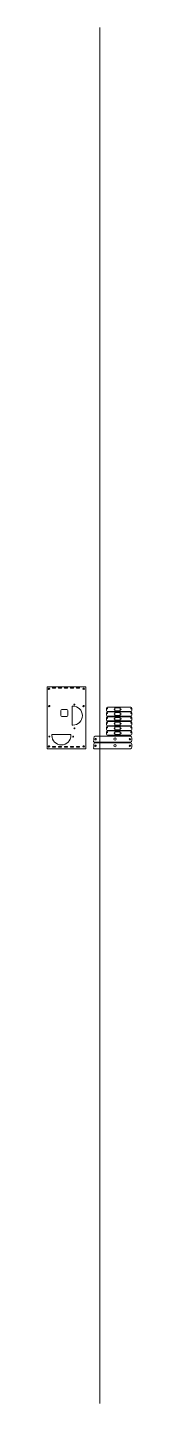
# Model space of a CAD drawing. Header units: inches. Extents: x 1 to 15, y -106 to 122.
import ezdxf

# ---------------------------------------------------------------- set-up
doc = ezdxf.new("R2010")
doc.units = ezdxf.units.IN
doc.header["$MEASUREMENT"] = 0
for name, color, linetype in [('camera mount', 7, 'Continuous'), ('camera mount 2', 7, 'Continuous'), ('servo mounts', 7, 'Continuous'), ('slide table', 7, 'Continuous')]:
    doc.layers.add(name, color=color, linetype=linetype)

# ---------------------------------------------------------------- blocks, each defined once
blk = doc.blocks.new('block 2')
at = {"layer": 'slide table', "lineweight": 0}
for points in [[(1.05, 12.3), (1.11, 12.3), (1.17, 12.25), (1.17, 12.18), (1.17, 12.12), (1.11, 12.06), (1.05, 12.06), (0.98, 12.06), (0.92, 12.12), (0.92, 12.18), (0.92, 12.25), (0.98, 12.3), (1.05, 12.3)], [(6.8, 12.3), (6.86, 12.3), (6.92, 12.25), (6.92, 12.18), (6.92, 12.12), (6.86, 12.06), (6.8, 12.06), (6.73, 12.06), (6.67, 12.12), (6.67, 12.18), (6.67, 12.25), (6.73, 12.3), (6.8, 12.3)], [(1.05, 2.75), (1.11, 2.75), (1.17, 2.7), (1.17, 2.63), (1.17, 2.57), (1.11, 2.51), (1.05, 2.51), (0.98, 2.51), (0.92, 2.57), (0.92, 2.63), (0.92, 2.7), (0.98, 2.75), (1.05, 2.75)], [(6.8, 2.75), (6.86, 2.75), (6.92, 2.7), (6.92, 2.63), (6.92, 2.57), (6.86, 2.51), (6.8, 2.51), (6.73, 2.51), (6.67, 2.57), (6.67, 2.63), (6.67, 2.7), (6.73, 2.75), (6.8, 2.75)]]:
    blk.add_open_spline(points, degree=3, knots=[0, 0, 0, 0, 1, 1, 1, 2, 2, 2, 3, 3, 3, 4, 4, 4, 4], dxfattribs=at)
blk = doc.blocks.new('block 3')
at = {"layer": 'slide table', "lineweight": 0}
for points in [[(1.1, 9.43), (1.16, 9.43), (1.22, 9.37), (1.22, 9.3), (1.22, 9.24), (1.16, 9.18), (1.1, 9.18), (1.03, 9.18), (0.98, 9.24), (0.98, 9.3), (0.98, 9.37), (1.03, 9.43), (1.1, 9.43)], [(6.77, 9.43), (6.84, 9.43), (6.89, 9.37), (6.89, 9.31), (6.89, 9.24), (6.84, 9.18), (6.77, 9.18), (6.7, 9.18), (6.65, 9.24), (6.65, 9.31), (6.65, 9.37), (6.7, 9.43), (6.77, 9.43)]]:
    blk.add_open_spline(points, degree=3, knots=[0, 0, 0, 0, 1, 1, 1, 2, 2, 2, 3, 3, 3, 4, 4, 4, 4], dxfattribs=at)
blk = doc.blocks.new('block 4')
at = {"layer": 'slide table', "lineweight": 0}
for points in [[(5.32, 9.57), (5.32, 9.54), (5.29, 9.51), (5.25, 9.51), (5.21, 9.51), (5.18, 9.54), (5.18, 9.57), (5.18, 9.61), (5.21, 9.64), (5.25, 9.64), (5.29, 9.64), (5.32, 9.61), (5.32, 9.57)], [(5.32, 5.64), (5.32, 5.6), (5.29, 5.57), (5.25, 5.57), (5.21, 5.57), (5.18, 5.6), (5.18, 5.64), (5.18, 5.67), (5.21, 5.7), (5.25, 5.7), (5.29, 5.7), (5.32, 5.67), (5.32, 5.64)], [(1.18, 4.26), (1.18, 4.22), (1.15, 4.19), (1.12, 4.19), (1.08, 4.19), (1.05, 4.22), (1.05, 4.26), (1.05, 4.3), (1.08, 4.33), (1.12, 4.33), (1.15, 4.33), (1.18, 4.3), (1.18, 4.26)], [(5.12, 4.26), (5.12, 4.22), (5.09, 4.19), (5.05, 4.19), (5.01, 4.19), (4.98, 4.22), (4.98, 4.26), (4.98, 4.3), (5.01, 4.33), (5.05, 4.33), (5.09, 4.33), (5.12, 4.3), (5.12, 4.26)]]:
    blk.add_open_spline(points, degree=3, knots=[0, 0, 0, 0, 1, 1, 1, 2, 2, 2, 3, 3, 3, 4, 4, 4, 4], dxfattribs=at)
blk = doc.blocks.new('block 6')
at = {"layer": 'slide table', "lineweight": 0}
for points in [[(2.11, 2.62), (2.11, 2.51), (1.61, 2.51), (1.61, 2.62), (2.11, 2.62)], [(3.11, 2.62), (3.11, 2.51), (2.61, 2.51), (2.61, 2.62), (3.11, 2.62)], [(4.11, 2.62), (4.11, 2.51), (3.61, 2.51), (3.61, 2.62), (4.11, 2.62)], [(5.11, 2.62), (5.11, 2.51), (4.61, 2.51), (4.61, 2.62), (5.11, 2.62)], [(6.11, 2.62), (6.11, 2.51), (5.61, 2.51), (5.61, 2.62), (6.11, 2.62)]]:
    blk.add_lwpolyline(points, dxfattribs=at)
blk = doc.blocks.new('block 7')
at = {"layer": 'slide table', "lineweight": 0}
for points in [[(2.11, 12.37), (2.11, 12.26), (1.61, 12.26), (1.61, 12.37), (2.11, 12.37)], [(3.11, 12.37), (3.11, 12.26), (2.61, 12.26), (2.61, 12.37), (3.11, 12.37)], [(4.11, 12.37), (4.11, 12.26), (3.61, 12.26), (3.61, 12.37), (4.11, 12.37)], [(5.11, 12.37), (5.11, 12.26), (4.61, 12.26), (4.61, 12.37), (5.11, 12.37)], [(6.11, 12.37), (6.11, 12.26), (5.61, 12.26), (5.61, 12.37), (6.11, 12.37)]]:
    blk.add_lwpolyline(points, dxfattribs=at)
blk = doc.blocks.new('block 5')
at = {"layer": 'slide table'}
for name in ['block 7', 'block 6']:
    blk.add_blockref(name, (0, 0), dxfattribs=at)
blk = doc.blocks.new('block 8')
at = {"layer": 'servo mounts', "lineweight": 0}
for points in [[(12.83, 5.87), (12.83, 5.39), (11.96, 5.39), (11.96, 5.87), (12.83, 5.87)], [(12.83, 5.08), (12.83, 4.61), (11.96, 4.61), (11.96, 5.08), (12.83, 5.08)]]:
    blk.add_lwpolyline(points, dxfattribs=at)
for points, knots in [([(14.58, 5.98), (14.68, 5.98), (14.75, 5.91), (14.75, 5.81), (14.75, 5.81), (14.75, 5.44), (14.75, 5.44), (14.75, 5.35), (14.68, 5.27), (14.58, 5.27), (14.58, 5.27), (10.74, 5.27), (10.74, 5.27), (10.65, 5.27), (10.58, 5.35), (10.58, 5.44), (10.58, 5.44), (10.58, 5.81), (10.58, 5.81), (10.58, 5.91), (10.65, 5.98), (10.74, 5.98), (10.74, 5.98), (14.58, 5.98), (14.58, 5.98)], [0, 0, 0, 0, 1, 1, 1, 2, 2, 2, 3, 3, 3, 4, 4, 4, 5, 5, 5, 6, 6, 6, 7, 7, 7, 8, 8, 8, 8]), ([(14.58, 5.2), (14.68, 5.2), (14.75, 5.12), (14.75, 5.03), (14.75, 5.03), (14.75, 4.66), (14.75, 4.66), (14.75, 4.56), (14.68, 4.49), (14.58, 4.49), (14.58, 4.49), (10.74, 4.49), (10.74, 4.49), (10.65, 4.49), (10.58, 4.56), (10.58, 4.66), (10.58, 4.66), (10.58, 5.03), (10.58, 5.03), (10.58, 5.12), (10.65, 5.2), (10.74, 5.2), (10.74, 5.2), (14.58, 5.2), (14.58, 5.2)], [0, 0, 0, 0, 1, 1, 1, 2, 2, 2, 3, 3, 3, 4, 4, 4, 5, 5, 5, 6, 6, 6, 7, 7, 7, 8, 8, 8, 8]), ([(10.69, 5.83), (10.72, 5.83), (10.75, 5.8), (10.75, 5.76), (10.75, 5.73), (10.72, 5.7), (10.69, 5.7), (10.65, 5.7), (10.62, 5.73), (10.62, 5.76), (10.62, 5.8), (10.65, 5.83), (10.69, 5.83)], [0, 0, 0, 0, 1, 1, 1, 2, 2, 2, 3, 3, 3, 4, 4, 4, 4]), ([(10.69, 5.05), (10.72, 5.05), (10.75, 5.02), (10.75, 4.98), (10.75, 4.94), (10.72, 4.91), (10.69, 4.91), (10.65, 4.91), (10.62, 4.94), (10.62, 4.98), (10.62, 5.02), (10.65, 5.05), (10.69, 5.05)], [0, 0, 0, 0, 1, 1, 1, 2, 2, 2, 3, 3, 3, 4, 4, 4, 4]), ([(11.86, 5.67), (11.89, 5.67), (11.91, 5.65), (11.91, 5.63), (11.91, 5.6), (11.89, 5.58), (11.86, 5.58), (11.84, 5.58), (11.82, 5.6), (11.82, 5.63), (11.82, 5.65), (11.84, 5.67), (11.86, 5.67)], [0, 0, 0, 0, 1, 1, 1, 2, 2, 2, 3, 3, 3, 4, 4, 4, 4]), ([(11.86, 4.88), (11.89, 4.88), (11.91, 4.86), (11.91, 4.84), (11.91, 4.81), (11.89, 4.8), (11.86, 4.8), (11.84, 4.8), (11.82, 4.81), (11.82, 4.84), (11.82, 4.86), (11.84, 4.88), (11.86, 4.88)], [0, 0, 0, 0, 1, 1, 1, 2, 2, 2, 3, 3, 3, 4, 4, 4, 4]), ([(12.93, 5.67), (12.95, 5.67), (12.97, 5.65), (12.97, 5.62), (12.97, 5.6), (12.95, 5.58), (12.93, 5.58), (12.9, 5.58), (12.89, 5.6), (12.89, 5.62), (12.89, 5.65), (12.9, 5.67), (12.93, 5.67)], [0, 0, 0, 0, 1, 1, 1, 2, 2, 2, 3, 3, 3, 4, 4, 4, 4]), ([(12.93, 4.88), (12.95, 4.88), (12.97, 4.86), (12.97, 4.84), (12.97, 4.81), (12.95, 4.8), (12.93, 4.8), (12.9, 4.8), (12.89, 4.81), (12.89, 4.84), (12.89, 4.86), (12.9, 4.88), (12.93, 4.88)], [0, 0, 0, 0, 1, 1, 1, 2, 2, 2, 3, 3, 3, 4, 4, 4, 4]), ([(14.62, 5.83), (14.66, 5.83), (14.69, 5.8), (14.69, 5.76), (14.69, 5.73), (14.66, 5.7), (14.62, 5.7), (14.59, 5.7), (14.56, 5.73), (14.56, 5.76), (14.56, 5.8), (14.59, 5.83), (14.62, 5.83)], [0, 0, 0, 0, 1, 1, 1, 2, 2, 2, 3, 3, 3, 4, 4, 4, 4]), ([(14.62, 5.05), (14.66, 5.05), (14.69, 5.02), (14.69, 4.98), (14.69, 4.94), (14.66, 4.91), (14.62, 4.91), (14.59, 4.91), (14.56, 4.94), (14.56, 4.98), (14.56, 5.02), (14.59, 5.05), (14.62, 5.05)], [0, 0, 0, 0, 1, 1, 1, 2, 2, 2, 3, 3, 3, 4, 4, 4, 4])]:
    blk.add_open_spline(points, degree=3, knots=knots, dxfattribs=at)
blk = doc.blocks.new('block 10')
at = {"layer": 'servo mounts', "lineweight": 0}
for points in [[(9.44, 121.53), (9.44, -106.02)], [(12.83, 8.23), (12.83, 7.75), (11.96, 7.75), (11.96, 8.23), (12.83, 8.23)]]:
    blk.add_lwpolyline(points, dxfattribs=at)
for points, knots in [([(14.58, 8.35), (14.68, 8.35), (14.75, 8.27), (14.75, 8.18), (14.75, 8.18), (14.75, 7.81), (14.75, 7.81), (14.75, 7.71), (14.68, 7.64), (14.58, 7.64), (14.58, 7.64), (10.74, 7.64), (10.74, 7.64), (10.65, 7.64), (10.58, 7.71), (10.58, 7.81), (10.58, 7.81), (10.58, 8.18), (10.58, 8.18), (10.58, 8.27), (10.65, 8.35), (10.74, 8.35), (10.74, 8.35), (14.58, 8.35), (14.58, 8.35)], [0, 0, 0, 0, 1, 1, 1, 2, 2, 2, 3, 3, 3, 4, 4, 4, 5, 5, 5, 6, 6, 6, 7, 7, 7, 8, 8, 8, 8]), ([(10.69, 8.2), (10.72, 8.2), (10.75, 8.16), (10.75, 8.13), (10.75, 8.09), (10.72, 8.06), (10.69, 8.06), (10.65, 8.06), (10.62, 8.09), (10.62, 8.13), (10.62, 8.16), (10.65, 8.2), (10.69, 8.2)], [0, 0, 0, 0, 1, 1, 1, 2, 2, 2, 3, 3, 3, 4, 4, 4, 4]), ([(11.86, 8.03), (11.89, 8.03), (11.91, 8.01), (11.91, 7.99), (11.91, 7.96), (11.89, 7.95), (11.86, 7.95), (11.84, 7.95), (11.82, 7.96), (11.82, 7.99), (11.82, 8.01), (11.84, 8.03), (11.86, 8.03)], [0, 0, 0, 0, 1, 1, 1, 2, 2, 2, 3, 3, 3, 4, 4, 4, 4]), ([(12.93, 8.03), (12.95, 8.03), (12.97, 8.01), (12.97, 7.99), (12.97, 7.96), (12.95, 7.95), (12.93, 7.95), (12.9, 7.95), (12.89, 7.96), (12.89, 7.99), (12.89, 8.01), (12.9, 8.03), (12.93, 8.03)], [0, 0, 0, 0, 1, 1, 1, 2, 2, 2, 3, 3, 3, 4, 4, 4, 4]), ([(14.62, 8.2), (14.66, 8.2), (14.69, 8.16), (14.69, 8.13), (14.69, 8.09), (14.66, 8.06), (14.62, 8.06), (14.59, 8.06), (14.56, 8.09), (14.56, 8.13), (14.56, 8.16), (14.59, 8.2), (14.62, 8.2)], [0, 0, 0, 0, 1, 1, 1, 2, 2, 2, 3, 3, 3, 4, 4, 4, 4])]:
    blk.add_open_spline(points, degree=3, knots=knots, dxfattribs=at)
blk = doc.blocks.new('block 11')
at = {"layer": 'servo mounts', "lineweight": 0}
for points in [[(12.83, 9.01), (12.83, 8.54), (11.96, 8.54), (11.96, 9.01), (12.83, 9.01)], [(12.83, 7.44), (12.83, 6.97), (11.96, 6.97), (11.96, 7.44), (12.83, 7.44)], [(12.83, 6.65), (12.83, 6.18), (11.96, 6.18), (11.96, 6.65), (12.83, 6.65)]]:
    blk.add_lwpolyline(points, dxfattribs=at)
for points, knots in [([(14.58, 9.13), (14.68, 9.13), (14.75, 9.06), (14.75, 8.96), (14.75, 8.96), (14.75, 8.59), (14.75, 8.59), (14.75, 8.5), (14.68, 8.42), (14.58, 8.42), (14.58, 8.42), (10.74, 8.42), (10.74, 8.42), (10.65, 8.42), (10.58, 8.5), (10.58, 8.59), (10.58, 8.59), (10.58, 8.96), (10.58, 8.96), (10.58, 9.06), (10.65, 9.13), (10.74, 9.13), (10.74, 9.13), (14.58, 9.13), (14.58, 9.13)], [0, 0, 0, 0, 1, 1, 1, 2, 2, 2, 3, 3, 3, 4, 4, 4, 5, 5, 5, 6, 6, 6, 7, 7, 7, 8, 8, 8, 8]), ([(14.58, 7.56), (14.68, 7.56), (14.75, 7.48), (14.75, 7.39), (14.75, 7.39), (14.75, 7.02), (14.75, 7.02), (14.75, 6.92), (14.68, 6.85), (14.58, 6.85), (14.58, 6.85), (10.74, 6.85), (10.74, 6.85), (10.65, 6.85), (10.58, 6.92), (10.58, 7.02), (10.58, 7.02), (10.58, 7.39), (10.58, 7.39), (10.58, 7.48), (10.65, 7.56), (10.74, 7.56), (10.74, 7.56), (14.58, 7.56), (14.58, 7.56)], [0, 0, 0, 0, 1, 1, 1, 2, 2, 2, 3, 3, 3, 4, 4, 4, 5, 5, 5, 6, 6, 6, 7, 7, 7, 8, 8, 8, 8]), ([(10.69, 8.98), (10.72, 8.98), (10.75, 8.95), (10.75, 8.91), (10.75, 8.88), (10.72, 8.85), (10.69, 8.85), (10.65, 8.85), (10.62, 8.88), (10.62, 8.91), (10.62, 8.95), (10.65, 8.98), (10.69, 8.98)], [0, 0, 0, 0, 1, 1, 1, 2, 2, 2, 3, 3, 3, 4, 4, 4, 4]), ([(10.69, 7.41), (10.72, 7.41), (10.75, 7.38), (10.75, 7.34), (10.75, 7.3), (10.72, 7.27), (10.69, 7.27), (10.65, 7.27), (10.62, 7.3), (10.62, 7.34), (10.62, 7.38), (10.65, 7.41), (10.69, 7.41)], [0, 0, 0, 0, 1, 1, 1, 2, 2, 2, 3, 3, 3, 4, 4, 4, 4]), ([(11.86, 8.82), (11.89, 8.82), (11.91, 8.8), (11.91, 8.77), (11.91, 8.75), (11.89, 8.73), (11.86, 8.73), (11.84, 8.73), (11.82, 8.75), (11.82, 8.77), (11.82, 8.8), (11.84, 8.82), (11.86, 8.82)], [0, 0, 0, 0, 1, 1, 1, 2, 2, 2, 3, 3, 3, 4, 4, 4, 4]), ([(11.86, 7.24), (11.89, 7.24), (11.91, 7.22), (11.91, 7.2), (11.91, 7.18), (11.89, 7.16), (11.86, 7.16), (11.84, 7.16), (11.82, 7.18), (11.82, 7.2), (11.82, 7.22), (11.84, 7.24), (11.86, 7.24)], [0, 0, 0, 0, 1, 1, 1, 2, 2, 2, 3, 3, 3, 4, 4, 4, 4]), ([(12.93, 8.82), (12.95, 8.82), (12.97, 8.8), (12.97, 8.77), (12.97, 8.75), (12.95, 8.73), (12.93, 8.73), (12.9, 8.73), (12.89, 8.75), (12.89, 8.77), (12.89, 8.8), (12.9, 8.82), (12.93, 8.82)], [0, 0, 0, 0, 1, 1, 1, 2, 2, 2, 3, 3, 3, 4, 4, 4, 4]), ([(12.93, 7.24), (12.95, 7.24), (12.97, 7.22), (12.97, 7.2), (12.97, 7.18), (12.95, 7.16), (12.93, 7.16), (12.9, 7.16), (12.89, 7.18), (12.89, 7.2), (12.89, 7.22), (12.9, 7.24), (12.93, 7.24)], [0, 0, 0, 0, 1, 1, 1, 2, 2, 2, 3, 3, 3, 4, 4, 4, 4]), ([(14.62, 8.98), (14.66, 8.98), (14.69, 8.95), (14.69, 8.91), (14.69, 8.88), (14.66, 8.85), (14.62, 8.85), (14.59, 8.85), (14.56, 8.88), (14.56, 8.91), (14.56, 8.95), (14.59, 8.98), (14.62, 8.98)], [0, 0, 0, 0, 1, 1, 1, 2, 2, 2, 3, 3, 3, 4, 4, 4, 4]), ([(14.62, 7.41), (14.66, 7.41), (14.69, 7.38), (14.69, 7.34), (14.69, 7.3), (14.66, 7.27), (14.62, 7.27), (14.59, 7.27), (14.56, 7.3), (14.56, 7.34), (14.56, 7.38), (14.59, 7.41), (14.62, 7.41)], [0, 0, 0, 0, 1, 1, 1, 2, 2, 2, 3, 3, 3, 4, 4, 4, 4]), ([(14.58, 6.77), (14.68, 6.77), (14.75, 6.7), (14.75, 6.6), (14.75, 6.6), (14.75, 6.23), (14.75, 6.23), (14.75, 6.14), (14.68, 6.06), (14.58, 6.06), (14.58, 6.06), (10.74, 6.06), (10.74, 6.06), (10.65, 6.06), (10.58, 6.14), (10.58, 6.23), (10.58, 6.23), (10.58, 6.6), (10.58, 6.6), (10.58, 6.7), (10.65, 6.77), (10.74, 6.77), (10.74, 6.77), (14.58, 6.77), (14.58, 6.77)], [0, 0, 0, 0, 1, 1, 1, 2, 2, 2, 3, 3, 3, 4, 4, 4, 5, 5, 5, 6, 6, 6, 7, 7, 7, 8, 8, 8, 8]), ([(10.69, 6.62), (10.72, 6.62), (10.75, 6.59), (10.75, 6.55), (10.75, 6.51), (10.72, 6.48), (10.69, 6.48), (10.65, 6.48), (10.62, 6.51), (10.62, 6.55), (10.62, 6.59), (10.65, 6.62), (10.69, 6.62)], [0, 0, 0, 0, 1, 1, 1, 2, 2, 2, 3, 3, 3, 4, 4, 4, 4]), ([(11.86, 6.45), (11.89, 6.45), (11.91, 6.44), (11.91, 6.41), (11.91, 6.39), (11.89, 6.37), (11.86, 6.37), (11.84, 6.37), (11.82, 6.39), (11.82, 6.41), (11.82, 6.44), (11.84, 6.45), (11.86, 6.45)], [0, 0, 0, 0, 1, 1, 1, 2, 2, 2, 3, 3, 3, 4, 4, 4, 4]), ([(12.93, 6.45), (12.95, 6.45), (12.97, 6.43), (12.97, 6.41), (12.97, 6.39), (12.95, 6.37), (12.93, 6.37), (12.9, 6.37), (12.89, 6.39), (12.89, 6.41), (12.89, 6.43), (12.9, 6.45), (12.93, 6.45)], [0, 0, 0, 0, 1, 1, 1, 2, 2, 2, 3, 3, 3, 4, 4, 4, 4]), ([(14.62, 6.62), (14.66, 6.62), (14.69, 6.59), (14.69, 6.55), (14.69, 6.51), (14.66, 6.48), (14.62, 6.48), (14.59, 6.48), (14.56, 6.51), (14.56, 6.55), (14.56, 6.59), (14.59, 6.62), (14.62, 6.62)], [0, 0, 0, 0, 1, 1, 1, 2, 2, 2, 3, 3, 3, 4, 4, 4, 4])]:
    blk.add_open_spline(points, degree=3, knots=knots, dxfattribs=at)

msp = doc.modelspace()

# ---------------------------------------------------------------- linework, layer by layer
at = {"layer": 'camera mount', "lineweight": 0}
for points, knots in [([(8.69, 3.35), (8.38, 3.35), (8.44, 3.31), (8.44, 3.66), (8.44, 3.66), (8.44, 4.03), (8.44, 4.03), (8.44, 4.2), (8.55, 4.34), (8.69, 4.34), (8.69, 4.34), (14.5, 4.34), (14.5, 4.34), (14.64, 4.34), (14.75, 4.2), (14.75, 4.03), (14.75, 4.03), (14.75, 3.66), (14.75, 3.66), (14.75, 3.49), (14.64, 3.35), (14.5, 3.35), (14.5, 3.35), (8.69, 3.35), (8.69, 3.35)], [0, 0, 0, 0, 1, 1, 1, 2, 2, 2, 3, 3, 3, 4, 4, 4, 5, 5, 5, 6, 6, 6, 7, 7, 7, 8, 8, 8, 8]), ([(8.75, 3.72), (8.68, 3.72), (8.63, 3.77), (8.63, 3.84), (8.63, 3.91), (8.68, 3.96), (8.75, 3.96), (8.82, 3.96), (8.87, 3.91), (8.87, 3.84), (8.87, 3.77), (8.82, 3.72), (8.75, 3.72)], [0, 0, 0, 0, 1, 1, 1, 2, 2, 2, 3, 3, 3, 4, 4, 4, 4]), ([(11.97, 3.66), (11.87, 3.66), (11.78, 3.74), (11.78, 3.85), (11.78, 3.95), (11.87, 4.04), (11.97, 4.04), (12.08, 4.04), (12.16, 3.95), (12.16, 3.85), (12.16, 3.74), (12.08, 3.66), (11.97, 3.66)], [0, 0, 0, 0, 1, 1, 1, 2, 2, 2, 3, 3, 3, 4, 4, 4, 4]), ([(14.42, 3.71), (14.36, 3.71), (14.3, 3.77), (14.3, 3.84), (14.3, 3.9), (14.36, 3.96), (14.42, 3.96), (14.49, 3.96), (14.54, 3.9), (14.54, 3.84), (14.54, 3.77), (14.49, 3.71), (14.42, 3.71)], [0, 0, 0, 0, 1, 1, 1, 2, 2, 2, 3, 3, 3, 4, 4, 4, 4])]:
    msp.add_open_spline(points, degree=3, knots=knots, dxfattribs=at)
at = {"layer": 'camera mount 2', "lineweight": 0}
for points, knots in [([(8.69, 2.26), (8.38, 2.26), (8.44, 2.22), (8.44, 2.58), (8.44, 2.58), (8.44, 2.94), (8.44, 2.94), (8.44, 3.12), (8.55, 3.26), (8.69, 3.26), (8.69, 3.26), (14.5, 3.26), (14.5, 3.26), (14.64, 3.26), (14.75, 3.12), (14.75, 2.94), (14.75, 2.94), (14.75, 2.58), (14.75, 2.58), (14.75, 2.4), (14.64, 2.26), (14.5, 2.26), (14.5, 2.26), (8.69, 2.26), (8.69, 2.26)], [0, 0, 0, 0, 1, 1, 1, 2, 2, 2, 3, 3, 3, 4, 4, 4, 5, 5, 5, 6, 6, 6, 7, 7, 7, 8, 8, 8, 8]), ([(8.75, 2.63), (8.68, 2.63), (8.63, 2.69), (8.63, 2.75), (8.63, 2.82), (8.68, 2.87), (8.75, 2.87), (8.82, 2.87), (8.87, 2.82), (8.87, 2.75), (8.87, 2.69), (8.82, 2.63), (8.75, 2.63)], [0, 0, 0, 0, 1, 1, 1, 2, 2, 2, 3, 3, 3, 4, 4, 4, 4]), ([(11.97, 2.57), (11.87, 2.57), (11.78, 2.66), (11.78, 2.76), (11.78, 2.86), (11.87, 2.95), (11.97, 2.95), (12.08, 2.95), (12.16, 2.86), (12.16, 2.76), (12.16, 2.66), (12.08, 2.57), (11.97, 2.57)], [0, 0, 0, 0, 1, 1, 1, 2, 2, 2, 3, 3, 3, 4, 4, 4, 4]), ([(14.42, 2.63), (14.36, 2.63), (14.3, 2.68), (14.3, 2.75), (14.3, 2.82), (14.36, 2.87), (14.42, 2.87), (14.49, 2.87), (14.54, 2.82), (14.54, 2.75), (14.54, 2.68), (14.49, 2.63), (14.42, 2.63)], [0, 0, 0, 0, 1, 1, 1, 2, 2, 2, 3, 3, 3, 4, 4, 4, 4])]:
    msp.add_open_spline(points, degree=3, knots=knots, dxfattribs=at)
at = {"layer": 'slide table', "lineweight": 0}
msp.add_lwpolyline([(0.75, 12.5), (0.75, 2.26), (7.17, 2.26), (7.17, 12.5), (0.75, 12.5)], dxfattribs=at)
for points, knots in [([(4.99, 6.16), (4.95, 6.16), (4.91, 6.16), (4.88, 6.16), (4.88, 6.16), (4.88, 9.3), (4.88, 9.3), (4.91, 9.31), (4.95, 9.31), (4.99, 9.31), (5.86, 9.31), (6.57, 8.6), (6.57, 7.73), (6.57, 6.86), (5.86, 6.16), (4.99, 6.16)], [0, 0, 0, 0, 1, 1, 1, 2, 2, 2, 3, 3, 3, 4, 4, 4, 5, 5, 5, 5]), ([(2.99, 8.59), (2.99, 8.68), (3.07, 8.76), (3.16, 8.76), (3.16, 8.76), (4.01, 8.76), (4.01, 8.76), (4.1, 8.76), (4.18, 8.68), (4.18, 8.59), (4.18, 8.59), (4.18, 7.74), (4.18, 7.74), (4.18, 7.65), (4.1, 7.58), (4.01, 7.58), (4.01, 7.58), (3.16, 7.58), (3.16, 7.58), (3.07, 7.58), (2.99, 7.65), (2.99, 7.74), (2.99, 7.74), (2.99, 8.59), (2.99, 8.59)], [0, 0, 0, 0, 1, 1, 1, 2, 2, 2, 3, 3, 3, 4, 4, 4, 5, 5, 5, 6, 6, 6, 7, 7, 7, 8, 8, 8, 8]), ([(3.1, 2.89), (2.23, 2.89), (1.53, 3.6), (1.53, 4.47), (1.53, 4.51), (1.53, 4.56), (1.54, 4.61), (1.54, 4.61), (4.67, 4.61), (4.67, 4.61), (4.68, 4.56), (4.68, 4.51), (4.68, 4.47), (4.68, 3.6), (3.97, 2.89), (3.1, 2.89)], [0, 0, 0, 0, 1, 1, 1, 2, 2, 2, 3, 3, 3, 4, 4, 4, 5, 5, 5, 5])]:
    msp.add_open_spline(points, degree=3, knots=knots, dxfattribs=at)

# ---------------------------------------------------------------- block references
at = {"layer": 'servo mounts'}
for name in ['block 10', 'block 11', 'block 8']:
    msp.add_blockref(name, (0, 0), dxfattribs=at)
at = {"layer": 'slide table'}
for name in ['block 2', 'block 5', 'block 3', 'block 4']:
    msp.add_blockref(name, (0, 0), dxfattribs=at)

doc.saveas('drawing.dxf')
